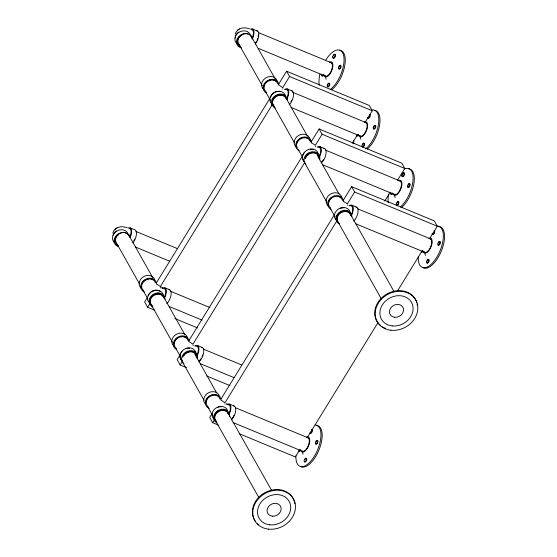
<?xml version="1.0" encoding="UTF-8"?>
<svg xmlns="http://www.w3.org/2000/svg" width="557" height="557" viewBox="0 0 557 557"><rect width="100%" height="100%" fill="white"/><g stroke="black" fill="none" stroke-linecap="round" stroke-linejoin="round"><path stroke-width="0.84" d="M327.781 85.11L327.662 85.583A1.963 0.884 -67.5 0 0 328.4 86.892A1.963 0.884 -67.5 0 0 329.786 84.636L329.835 84.191A1.963 0.884 -67.5 0 0 328.205 84.184M396.709 204.001L396.828 203.528M160.423 287.962L160.52 287.6M193.035 345.66L193.133 345.298M282.796 89.057L282.9 88.702M224.993 404.222L225.098 403.86M315.408 146.756L315.513 146.4M347.373 205.324L347.471 204.962M129.294 236.196L129.704 234.991M251.465 37.904L252.084 36.094M112.813 232.937L113.858 230.716L115.536 228.885M235.193 34.033L236.238 31.819L237.909 29.987M147.361 297.508L144.632 301.943L147.619 307.255L154.846 310.242M156.461 282.712L269.748 98.582M278.396 84.532L286.583 71.219L369.249 105.44L372.243 110.752L364.96 122.582M147.619 307.255L149.896 303.558M160.36 286.549L272.289 104.632M282.754 87.623L289.577 76.532L286.583 71.219M179.89 355.241L177.161 359.676L180.155 364.988L186.574 367.648M188.538 341.19L302.284 156.315M310.924 142.265L319.119 128.952L401.778 163.173L404.772 168.486L397.496 180.315M180.155 364.988L182.431 361.291M192.896 344.282L304.818 162.365M315.283 145.356L322.106 134.265L319.119 128.952M352.226 143.288L357.685 134.411M211.966 413.712L209.69 417.409L212.683 422.721L218.302 425.047M221.066 398.923L334.36 214.786M343.001 200.736L351.648 186.686L434.314 220.906L437.308 226.219L430.025 238.048M212.683 422.721L214.501 419.762M224.972 402.753L336.894 220.837M347.359 203.827L354.642 191.998L351.648 186.686M384.755 201.021L390.213 192.151M299.896 449.548L295.349 456.942L239.169 433.687M307.179 437.711L377.702 323.095M397.266 291.29L422.29 250.622M238.842 29.305C242.065 27.182 246.222 27.697 249.71 28.88M116.469 228.203C119.692 226.079 123.849 226.595 127.33 227.778M237.366 30.377L239.371 28.922M114.993 229.282L116.991 227.82M374.757 125.652L375.042 125.471A1.963 0.884 -67.5 0 1 375.78 126.78A1.963 0.884 -67.5 0 1 374.388 129.036L374.123 129.092A1.963 0.884 -67.5 0 1 373.629 128.549M409.061 184.075L409.346 183.894A1.963 0.884 -67.5 0 1 410.084 185.203A1.963 0.884 -67.5 0 1 408.699 187.458L408.434 187.521A1.963 0.884 -67.5 0 1 407.961 186.149M316.926 440.761L317.212 440.573A1.963 0.884 -67.5 0 1 317.95 441.882A1.963 0.884 -67.5 0 1 316.564 444.138L316.299 444.201A1.963 0.884 -67.5 0 1 315.805 443.657M320.15 147.772L320.56 147.911M284.446 89.336L285.365 89.545M317.058 147.034L317.977 147.236M349.023 205.596L349.935 205.805M162.073 288.234L162.992 288.442M194.685 345.932L195.604 346.141M226.643 404.5L227.562 404.702M252.676 29.041L257.515 31.039M258.371 32.557L332.626 63.303M258.552 48.445L325.629 76.212M289.577 76.532L372.243 110.752M287.391 88.981L292.23 90.979M292.362 92.135L366.624 122.874M290.949 107.355L361.221 136.444M322.106 134.265L404.772 168.486M320.003 146.679L324.842 148.677M325.692 150.195L400.755 181.269M322.684 164.761L394.551 194.504M354.642 191.998L437.308 226.219M351.961 205.241L356.8 207.246M357.657 208.764L431.118 239.169M355.443 223.656L424.914 252.412M130.303 227.938L135.142 229.944A8.244 3.725 -67.5 0 1 132.942 242.838M135.992 231.461L177.516 248.645M135.379 247.016L169.718 261.226M165.011 287.878L169.85 289.884M170.783 291.36L209.912 307.561M169.377 306.587L202.114 320.136M174.912 318.548L197.38 327.85M197.624 345.577L202.463 347.575M203.319 349.093L241.647 364.96M200.311 363.658L233.843 377.542M206.64 375.954L229.916 385.583M229.588 404.138L234.427 406.144M235.277 407.661L308.738 438.074M233.07 422.554L302.542 451.309M162.735 287.878L160.834 286.827M226.351 403.637L227.305 404.138M282.274 87.352L279.677 85.486M314.886 145.05L312.282 143.184M346.844 203.611L344.247 201.745M159.894 286.249L157.297 284.383M192.506 343.947L189.909 342.082M224.471 402.516L221.867 400.65M251.061 36.003L275.381 79.164M284.871 96.013L307.485 136.138M317.26 155.333L339.018 193.947M350.29 213.958L394.022 291.562M238.8 44.052L262.263 85.701M272.61 104.062L294.368 142.676M298.246 149.555L302.709 157.471M265.633 91.856L270.5 100.49M326.757 201.996L303.293 160.353A7.338 6.169 -29.4 0 1 304.421 152.479M330.21 208.123L335.07 216.757M338.036 222.006L381.336 298.858M128.681 234.908L152.576 277.309M162.498 294.911L184.68 334.284M194.88 354.231L216.638 392.845M227.917 412.862L271.642 490.459M139.466 283.84L116.427 242.956A7.338 6.169 -29.4 0 1 119.852 233.383A7.338 6.169 -29.4 0 1 129.391 236.356M143.26 290.754L147.716 298.67M150.237 302.959L172.419 342.332M175.873 348.452L180.329 356.369M180.921 359.251L203.953 400.142M207.831 407.021L212.697 415.654M258.539 497.004L215.656 420.911A7.338 6.169 -29.4 0 1 219.082 411.338A7.338 6.169 -29.4 0 1 228.621 414.311M424.914 253.811L425.437 255.44M394.676 196.029L395.198 197.658M360.372 137.607L360.887 139.236M325.629 77.611L326.151 79.24M302.542 452.709L303.057 454.338M263.879 87.171A7.338 6.169 -29.4 0 1 264.122 85.479M264.31 84.922A7.338 6.169 -29.4 0 1 264.833 83.842M265.954 82.366A7.338 6.169 -29.4 0 1 267.423 81.148M269.128 80.278A7.338 6.169 -29.4 0 1 270.347 79.923M273.376 79.874A7.338 6.169 -29.4 0 1 275.959 81.016M239.921 45.228A7.338 6.169 -29.4 0 1 241.397 34.966A7.338 6.169 -29.4 0 1 251.764 37.451M310.124 149.325A7.338 6.169 -29.4 0 1 311.356 149.262M311.955 149.297A7.338 6.169 -29.4 0 1 313.118 149.527M305.368 158.682A7.338 6.169 -29.4 0 1 313.131 152.945A7.338 6.169 -29.4 0 1 319.279 158.466M307.137 154.212A7.338 6.169 -29.4 0 1 308.153 153.433M297.508 148.246A7.338 6.169 -29.4 0 1 300.933 138.672A7.338 6.169 -29.4 0 1 310.472 141.645M295.99 146.895A8.244 6.928 -29.4 0 1 299.367 135.059A8.244 6.928 -29.4 0 1 310.026 140.385M299.081 150.724A8.244 6.928 -29.4 0 1 299.972 138.338A8.244 6.928 -29.4 0 1 311.586 143.156M318.778 147.299A7.338 3.321 -67.5 0 1 319.551 155.856M323.52 159.539A7.338 3.321 -67.5 0 1 322.858 160.534M322.517 160.987A7.338 3.321 -67.5 0 1 321.438 162.108M323.882 148.454A8.244 3.725 -67.5 0 1 325.984 154.052A8.244 3.725 -67.5 0 1 321.431 162.839M317.922 146.749A8.244 3.725 -67.5 0 1 319.913 156.057M305.111 158.223A7.338 6.169 -29.4 0 1 312.874 152.493A7.338 6.169 -29.4 0 1 319.022 158.007M304.763 162.031A8.244 6.928 -29.4 0 1 306.413 150.501A8.244 6.928 -29.4 0 1 318.061 153.293M305.856 164.406A8.244 6.928 -29.4 0 1 310.228 152.172A8.244 6.928 -29.4 0 1 319.621 159.789M296.651 143.212A7.338 6.169 -29.4 0 1 298.489 140.099M299.951 138.881A7.338 6.169 -29.4 0 1 301.657 138.018M303.488 137.551A7.338 6.169 -29.4 0 1 308.494 138.749M270.625 97.029A7.338 6.169 -29.4 0 1 280.456 91.564M328.372 203.465A7.338 6.169 -29.4 0 1 331.394 197.819M333.622 196.579A7.338 6.169 -29.4 0 1 334.834 196.224M338.99 196.496A7.338 6.169 -29.4 0 1 340.452 197.317M364.466 121.983A8.125 3.676 -67.5 0 1 366.513 130.575A8.125 3.676 -67.5 0 1 358.917 135.922M365.301 122.505A7.338 3.321 -67.5 0 1 365.796 131.348A7.338 3.321 -67.5 0 1 359.314 135.295M373.775 127.247A1.963 0.884 -67.5 0 1 373.956 126.766M374.193 126.328A1.963 0.884 -67.5 0 1 374.464 125.945M369.507 114.289A2.103 0.954 -67.5 0 1 369.771 115.696L369.646 116.204A2.103 0.954 -67.5 0 1 367.578 117.91M369.667 114.387A2.103 0.954 -67.5 0 1 370.175 115.863L370.05 116.371A2.103 0.954 -67.5 0 1 368.838 118.195A2.103 0.954 -67.5 0 1 367.878 117.764M358.548 134.703A1.963 0.884 -67.5 0 1 357.747 135.824L357.462 136.005A1.963 0.884 -67.5 0 1 356.703 135.525M358.144 134.536A1.963 0.884 -67.5 0 1 357.343 135.657L357.058 135.838A1.963 0.884 -67.5 0 1 356.403 135.65M374.332 110.425A22.148 10.012 -67.5 0 1 379.456 125.889A22.148 10.012 -67.5 0 1 367.3 149.06M371.693 110.042A22.148 10.012 -67.5 0 1 378.398 124.517A22.148 10.012 -67.5 0 1 365.545 149.011M353.792 143.741A22.148 10.012 -67.5 0 1 353.723 140.712M363.213 143.803A1.963 0.884 -67.5 0 1 364.577 144.186L364.529 144.632A1.963 0.884 -67.5 0 1 363.282 146.811A1.963 0.884 -67.5 0 1 362.356 146.025M362.704 144.625A1.963 0.884 -67.5 0 1 362.941 144.179M240.819 46.879A7.338 6.169 -29.4 0 1 240.304 36.163M240.826 35.794A7.338 6.169 -29.4 0 1 241.947 35.175M237.178 43.933A8.244 6.928 -29.4 0 1 238.535 32.605A8.244 6.928 -29.4 0 1 250.267 34.631M249.982 35.021A8.244 6.928 -29.4 0 1 252.279 39.171M241.641 47.986A8.244 6.928 -29.4 0 1 237.157 38.795A8.244 6.928 -29.4 0 1 248.338 34.102M251.458 29.66A7.338 3.321 -67.5 0 1 252.23 38.217M258.323 35A7.338 3.321 -67.5 0 1 258.17 36.651M257.738 38.433A7.338 3.321 -67.5 0 1 257.069 40.222M256.199 41.9A7.338 3.321 -67.5 0 1 255.538 42.896M256.561 30.816A8.244 3.725 -67.5 0 1 258.789 35.46A8.244 3.725 -67.5 0 1 255.315 43.94M250.601 29.117A8.244 3.725 -67.5 0 1 252.586 38.426M235.186 38.092A7.318 6.399 -24.1 0 1 238.723 32.069M274.587 106.923A7.338 6.169 -29.4 0 1 276.056 96.653A7.338 6.169 -29.4 0 1 286.423 99.146M277.518 91.633A7.338 6.169 -29.4 0 1 279.349 91.606M280.909 94.377A7.338 6.169 -29.4 0 1 282.065 94.599M282.615 94.781A7.338 6.169 -29.4 0 1 284.077 95.602M266.023 91.724A7.338 6.169 -29.4 0 1 267.492 81.461A7.338 6.169 -29.4 0 1 277.866 83.947M263.844 89.593A8.244 6.928 -29.4 0 1 265.494 78.064A8.244 6.928 -29.4 0 1 277.142 80.862M266.469 93.026A8.244 6.928 -29.4 0 1 267.36 80.64A8.244 6.928 -29.4 0 1 278.973 85.458M286.173 89.6A7.338 3.321 -67.5 0 1 286.939 98.157M291.777 100.163A7.338 3.321 -67.5 0 1 290.914 101.84M291.269 90.756A8.244 3.725 -67.5 0 1 293.428 96.034A8.244 3.725 -67.5 0 1 289.222 104.765M285.309 89.057A8.244 3.725 -67.5 0 1 288.651 91.411A8.244 3.725 -67.5 0 1 286.667 99.64M274.329 106.464A7.338 6.169 -29.4 0 1 275.026 96.765A7.338 6.169 -29.4 0 1 285.463 97.238M272.15 104.333A8.244 6.928 -29.4 0 1 274.42 92.427A8.244 6.928 -29.4 0 1 285.685 96.807M275.353 108.023A8.244 6.928 -29.4 0 1 275.36 95.574A8.244 6.928 -29.4 0 1 287.28 100.197M329.723 61.987A8.125 3.676 -67.5 0 1 331.352 71.554A8.125 3.676 -67.5 0 1 323.784 74.673M329.584 62.704A7.338 3.321 -67.5 0 1 331.436 70.467A7.338 3.321 -67.5 0 1 324.578 75.299M340.299 65.475A1.963 0.884 -67.5 0 1 341.037 66.784A1.963 0.884 -67.5 0 1 339.652 69.033L339.387 69.096A1.963 0.884 -67.5 0 1 338.997 68.852M338.893 68.553A1.963 0.884 -67.5 0 1 338.914 67.724M339.22 66.77A1.963 0.884 -67.5 0 1 339.457 66.332M339.728 65.949A1.963 0.884 -67.5 0 1 340.014 65.656M333.74 55.38A2.103 0.954 -67.5 0 1 335.056 54.412A2.103 0.954 -67.5 0 1 335.439 55.867L335.314 56.375A2.103 0.954 -67.5 0 1 334.103 58.2A2.103 0.954 -67.5 0 1 333.135 57.768M323.164 74.986A1.963 0.884 -67.5 0 1 322.607 75.661L322.322 75.843A1.963 0.884 -67.5 0 1 321.702 74.06M323.805 74.708A1.963 0.884 -67.5 0 1 323.011 75.829L322.726 76.01A1.963 0.884 -67.5 0 1 321.967 75.529M339.596 50.429A22.148 10.012 -67.5 0 1 344.637 66.332A22.148 10.012 -67.5 0 1 332.014 89.51M325.859 59.905A22.148 10.012 -67.5 0 1 343.794 56.375A22.148 10.012 -67.5 0 1 330.809 89.016M319.231 85.11A22.148 10.012 -67.5 0 1 319.92 74.13M398.77 180.405A8.125 3.676 -67.5 0 1 400.824 189.004A8.125 3.676 -67.5 0 1 393.228 194.344M399.613 180.928A7.338 3.321 -67.5 0 1 400.107 189.77A7.338 3.321 -67.5 0 1 393.625 193.718M408.267 185.196A1.963 0.884 -67.5 0 1 408.504 184.75M403.693 172.879A2.103 0.954 -67.5 0 1 404.486 174.285L404.361 174.794A2.103 0.954 -67.5 0 1 403.15 176.625A2.103 0.954 -67.5 0 1 402.182 176.186M402.21 175.302A2.103 0.954 -67.5 0 1 402.335 174.787M402.53 174.278A2.103 0.954 -67.5 0 1 403.08 173.387M392.615 193.571A1.963 0.884 -67.5 0 1 392.058 194.247L391.773 194.428A1.963 0.884 -67.5 0 1 390.986 193.564M392.448 192.966A1.963 0.884 -67.5 0 1 391.655 194.08L391.369 194.261A1.963 0.884 -67.5 0 1 390.749 192.478M408.643 168.848A22.148 10.012 -67.5 0 1 413.767 184.318A22.148 10.012 -67.5 0 1 401.604 207.483M404.486 168.931A22.148 10.012 -67.5 0 1 412.932 181.234A22.148 10.012 -67.5 0 1 400.399 206.981M388.18 202.859A22.148 10.012 -67.5 0 1 388.647 194.073M397.809 201.933A1.963 0.884 -67.5 0 1 398.882 202.616L398.833 203.061A1.963 0.884 -67.5 0 1 397.733 205.129A1.963 0.884 -67.5 0 1 396.688 204.83M397.252 202.609A1.963 0.884 -67.5 0 1 397.524 202.226M429.008 238.187A8.125 3.676 -67.5 0 1 431.062 246.786A8.125 3.676 -67.5 0 1 423.466 252.133M429.851 238.709A7.338 3.321 -67.5 0 1 430.338 247.552A7.338 3.321 -67.5 0 1 423.856 251.499M434.237 230.695A2.103 0.954 -67.5 0 1 434.321 231.9L434.195 232.415A2.103 0.954 -67.5 0 1 432.984 234.239A2.103 0.954 -67.5 0 1 432.016 233.801M438.178 244.76A1.963 0.884 -67.5 0 0 438.672 245.303L438.937 245.24A1.963 0.884 -67.5 0 0 440.322 242.984A1.963 0.884 -67.5 0 0 439.584 241.675L439.299 241.856A1.963 0.884 -67.5 0 0 439.013 242.149M438.505 242.977A1.963 0.884 -67.5 0 1 438.742 242.532M434.216 230.598A2.103 0.954 -67.5 0 1 434.725 232.067L434.599 232.582A2.103 0.954 -67.5 0 1 432.531 234.288M423.09 250.915A1.963 0.884 -67.5 0 1 422.297 252.029L422.011 252.217A1.963 0.884 -67.5 0 1 421.35 252.029M422.686 250.747A1.963 0.884 -67.5 0 1 421.893 251.861L421.607 252.049A1.963 0.884 -67.5 0 1 421.12 252.043M438.881 226.629A22.148 10.012 -67.5 0 1 441.513 250.65A22.148 10.012 -67.5 0 1 422.652 267.423M437.67 226.135A22.148 10.012 -67.5 0 1 436.451 257.78A22.148 10.012 -67.5 0 1 418.272 256.923M428.048 259.715A1.963 0.884 -67.5 0 1 429.12 260.398L429.071 260.843A1.963 0.884 -67.5 0 1 427.685 263.099A1.963 0.884 -67.5 0 1 426.947 261.79M427.254 260.829A1.963 0.884 -67.5 0 1 427.491 260.391M417.13 303.976A22.148 18.618 -29.4 0 1 417.374 305.619M385.416 328.324A22.148 18.618 -29.4 0 1 382.367 326.799M380.354 325.33A22.148 18.618 -29.4 0 1 385.841 294.611A22.148 18.618 -29.4 0 1 416.727 302.388M340.257 208.36A7.338 6.169 -29.4 0 1 343.92 207.865M339.157 223.183A7.338 6.169 -29.4 0 1 340.626 212.92A7.338 6.169 -29.4 0 1 351.001 215.406M336.811 216.325A7.338 6.169 -29.4 0 1 337.521 214.689M346.071 210.727A7.338 6.169 -29.4 0 1 347.185 211.047M330.593 207.984A7.338 6.169 -29.4 0 1 332.069 197.721A7.338 6.169 -29.4 0 1 342.437 200.214M328.414 205.853A8.244 6.928 -29.4 0 1 330.071 194.323A8.244 6.928 -29.4 0 1 341.72 197.122M331.039 209.293A8.244 6.928 -29.4 0 1 331.937 196.906A8.244 6.928 -29.4 0 1 343.551 201.718M350.743 205.867A7.338 3.321 -67.5 0 1 351.516 214.424M355.846 207.016A8.244 3.725 -67.5 0 1 357.998 212.301A8.244 3.725 -67.5 0 1 353.799 221.032M349.887 205.317A8.244 3.725 -67.5 0 1 353.222 207.67A8.244 3.725 -67.5 0 1 351.237 215.907M337.779 221.554A7.338 6.169 -29.4 0 1 341.204 211.98A7.338 6.169 -29.4 0 1 350.743 214.953M336.72 220.593A8.244 6.928 -29.4 0 1 338.377 209.063A8.244 6.928 -29.4 0 1 350.019 211.862M339.345 224.032A8.244 6.928 -29.4 0 1 340.236 211.646A8.244 6.928 -29.4 0 1 351.85 216.457M141.743 284.376A7.338 6.169 -29.4 0 1 143.163 281.731M143.581 281.264A7.338 6.169 -29.4 0 1 146.164 279.426M147.354 278.98A7.338 6.169 -29.4 0 1 148.587 278.716M151.003 278.779A7.338 6.169 -29.4 0 1 152.124 279.099M185.92 348.689A7.338 6.169 -29.4 0 1 189.582 348.202M183.699 355.944A7.338 6.169 -29.4 0 1 191.664 351.892A7.338 6.169 -29.4 0 1 196.9 357.364M176.256 348.32A7.338 6.169 -29.4 0 1 177.732 338.057A7.338 6.169 -29.4 0 1 188.099 340.543M174.076 346.189A8.244 6.928 -29.4 0 1 176.346 334.284A8.244 6.928 -29.4 0 1 187.618 338.663M176.701 349.622A8.244 6.928 -29.4 0 1 177.599 337.236A8.244 6.928 -29.4 0 1 189.213 342.054M196.405 346.196A7.338 3.321 -67.5 0 1 197.178 354.753M202.685 354.969A7.338 3.321 -67.5 0 1 202.017 356.759M201.147 358.436A7.338 3.321 -67.5 0 1 199.058 361.006M201.509 347.352A8.244 3.725 -67.5 0 1 203.611 352.95A8.244 3.725 -67.5 0 1 199.051 361.737M195.549 345.653A8.244 3.725 -67.5 0 1 198.891 348.007A8.244 3.725 -67.5 0 1 196.906 356.243M182.738 357.121A7.338 6.169 -29.4 0 1 190.494 351.39A7.338 6.169 -29.4 0 1 196.642 356.912M182.383 360.929A8.244 6.928 -29.4 0 1 184.04 349.399A8.244 6.928 -29.4 0 1 195.681 352.198M183.949 363.7A8.244 6.928 -29.4 0 1 187.514 351.195A8.244 6.928 -29.4 0 1 197.241 358.687M174.035 343.801A7.338 6.169 -29.4 0 1 174.982 340.473M175.316 339.958A7.338 6.169 -29.4 0 1 177.579 337.786M181.728 336.393A7.338 6.169 -29.4 0 1 186.115 337.653M148.253 295.927A7.338 6.169 -29.4 0 1 158.084 290.462M158.627 290.643A7.338 6.169 -29.4 0 1 160.089 291.464M205.999 402.37A7.338 6.169 -29.4 0 1 206.236 400.678M206.946 399.042A7.338 6.169 -29.4 0 1 207.657 398.032M208.527 397.127A7.338 6.169 -29.4 0 1 209.536 396.347M211.242 395.477A7.338 6.169 -29.4 0 1 212.461 395.122M215.496 395.073A7.338 6.169 -29.4 0 1 216.61 395.393M182.042 360.428A7.338 6.169 -29.4 0 1 182.048 351.376M118.446 245.783A7.338 6.169 -29.4 0 1 118.453 234.692M114.331 242.434A8.244 6.928 -29.4 0 1 116.754 231.106A8.244 6.928 -29.4 0 1 128.103 234.1M118.007 246.521A8.244 6.928 -29.4 0 1 117.151 234.713A8.244 6.928 -29.4 0 1 129.663 236.871M129.085 228.565A7.338 3.321 -67.5 0 1 129.851 237.122M134.69 239.12A7.338 3.321 -67.5 0 1 133.819 240.798M128.221 228.015A8.244 3.725 -67.5 0 1 130.213 237.324M113.036 235.27A7.318 6.399 -24.1 0 1 116.35 230.967M153.307 290.998A7.338 6.169 -29.4 0 1 154.526 290.636M152.207 305.821A7.338 6.169 -29.4 0 1 153.683 295.551A7.338 6.169 -29.4 0 1 164.05 298.044M149.861 302.277A7.338 6.169 -29.4 0 1 149.624 300.655M156.698 293.302A7.338 6.169 -29.4 0 1 159.692 293.497M143.643 290.622A7.338 6.169 -29.4 0 1 145.119 280.359A7.338 6.169 -29.4 0 1 155.487 282.852M140.998 288.094A8.244 6.928 -29.4 0 1 143.428 276.773A8.244 6.928 -29.4 0 1 154.769 279.76M144.674 292.188A8.244 6.928 -29.4 0 1 144.681 279.732A8.244 6.928 -29.4 0 1 156.601 284.355M163.793 288.505A7.338 3.321 -67.5 0 1 164.566 297.062M168.896 289.654A8.244 3.725 -67.5 0 1 171.048 294.932A8.244 3.725 -67.5 0 1 166.849 303.669M162.936 287.955A8.244 3.725 -67.5 0 1 164.921 297.264M151.95 305.361A7.338 6.169 -29.4 0 1 153.426 295.099A7.338 6.169 -29.4 0 1 163.793 297.591M148.51 301.915A8.244 6.928 -29.4 0 1 153.008 290.858A8.244 6.928 -29.4 0 1 163.312 295.704M152.98 306.928A8.244 6.928 -29.4 0 1 152.987 294.472A8.244 6.928 -29.4 0 1 164.907 299.095M306.635 437.085A8.125 3.676 -67.5 0 1 308.682 445.684A8.125 3.676 -67.5 0 1 301.086 451.031M307.471 437.607A7.338 3.321 -67.5 0 1 308.348 445.572A7.338 3.321 -67.5 0 1 302.096 451.128M315.944 442.355A1.963 0.884 -67.5 0 1 316.125 441.875M316.362 441.429A1.963 0.884 -67.5 0 1 316.634 441.047M311.676 429.398A2.103 0.954 -67.5 0 1 311.948 430.798L311.816 431.313A2.103 0.954 -67.5 0 1 309.755 433.019M311.843 429.496A2.103 0.954 -67.5 0 1 312.352 430.965L312.219 431.48A2.103 0.954 -67.5 0 1 310.158 433.186M300.481 450.258A1.963 0.884 -67.5 0 1 299.917 450.926L299.631 451.114A1.963 0.884 -67.5 0 1 298.977 450.926M300.314 449.645A1.963 0.884 -67.5 0 1 299.513 450.759L299.227 450.947A1.963 0.884 -67.5 0 1 298.74 450.94M316.508 425.534A22.148 10.012 -67.5 0 1 319.14 449.548A22.148 10.012 -67.5 0 1 300.279 466.32M315.297 425.033A22.148 10.012 -67.5 0 1 314.071 456.677A22.148 10.012 -67.5 0 1 295.899 455.821M305.675 458.613A1.963 0.884 -67.5 0 1 306.747 459.295L306.698 459.741A1.963 0.884 -67.5 0 1 305.598 461.809A1.963 0.884 -67.5 0 1 304.554 461.516M305.111 459.288A1.963 0.884 -67.5 0 1 305.382 458.905M255.231 521.206A22.148 18.618 -29.4 0 1 266.873 491.699A22.148 18.618 -29.4 0 1 294.897 503.688M258.622 524.75A22.148 18.618 -29.4 0 1 257.369 523.677M217.878 407.258A7.338 6.169 -29.4 0 1 221.54 406.763M214.194 416.914A7.338 6.169 -29.4 0 1 214.438 415.23M216.269 412.11A7.338 6.169 -29.4 0 1 217.216 411.268M223.691 409.625A7.338 6.169 -29.4 0 1 224.812 409.945M208.221 406.889A7.338 6.169 -29.4 0 1 209.69 396.619A7.338 6.169 -29.4 0 1 220.064 399.111M204.781 403.435A8.244 6.928 -29.4 0 1 208.624 392.685A8.244 6.928 -29.4 0 1 219.34 396.02M209.244 408.448A8.244 6.928 -29.4 0 1 209.258 395.999A8.244 6.928 -29.4 0 1 221.171 400.615M228.37 404.765A7.338 3.321 -67.5 0 1 229.136 413.322M233.975 415.327A7.338 3.321 -67.5 0 1 233.105 417.005M232.784 417.513A7.338 3.321 -67.5 0 1 232.102 418.453M233.467 405.921A8.244 3.725 -67.5 0 1 235.625 411.198A8.244 3.725 -67.5 0 1 231.42 419.929M227.507 404.215A8.244 3.725 -67.5 0 1 229.498 413.524M216.527 421.628A7.338 6.169 -29.4 0 1 217.996 411.358A7.338 6.169 -29.4 0 1 228.363 413.851M214.348 419.498A8.244 6.928 -29.4 0 1 215.998 407.968A8.244 6.928 -29.4 0 1 227.646 410.76M216.972 422.93A8.244 6.928 -29.4 0 1 214.431 414.157A8.244 6.928 -29.4 0 1 224.032 409.27A8.244 6.928 -29.4 0 1 229.352 416.622M329.431 84.023L329.382 84.469A1.963 0.884 -67.5 0 1 327.996 86.725A1.963 0.884 -67.5 0 1 327.258 85.416L327.377 84.943A1.963 0.884 -67.5 0 1 328.644 83.16A1.963 0.884 -67.5 0 1 329.431 84.023M332.759 56.71L332.703 57.19A2.103 0.954 -67.5 0 0 333.546 58.116A2.103 0.954 -67.5 0 0 334.91 56.208L335.036 55.7A2.103 0.954 -67.5 0 0 334.242 54.294A2.103 0.954 -67.5 0 0 332.759 56.71M306.343 459.128L306.294 459.574A1.963 0.884 -67.5 0 1 304.909 461.83A1.963 0.884 -67.5 0 1 304.171 460.521L304.289 460.04A1.963 0.884 -67.5 0 1 305.556 458.265A1.963 0.884 -67.5 0 1 306.343 459.128M364.174 144.019L364.125 144.465A1.963 0.884 -67.5 0 1 362.732 146.721A1.963 0.884 -67.5 0 1 361.994 145.412L362.12 144.938A1.963 0.884 -67.5 0 1 363.387 143.156A1.963 0.884 -67.5 0 1 364.174 144.019M398.478 202.449L398.429 202.894A1.963 0.884 -67.5 0 1 397.044 205.15A1.963 0.884 -67.5 0 1 396.306 203.834L396.424 203.361A1.963 0.884 -67.5 0 1 397.691 201.585A1.963 0.884 -67.5 0 1 398.478 202.449M401.806 175.135L401.75 175.608A2.103 0.954 -67.5 0 0 402.593 176.541A2.103 0.954 -67.5 0 0 403.957 174.633L404.083 174.118A2.103 0.954 -67.5 0 0 403.289 172.712A2.103 0.954 -67.5 0 0 401.806 175.135M428.716 260.23L428.667 260.676A1.963 0.884 -67.5 0 1 427.282 262.932A1.963 0.884 -67.5 0 1 426.544 261.623L426.662 261.142A1.963 0.884 -67.5 0 1 427.929 259.367A1.963 0.884 -67.5 0 1 428.716 260.23M339.895 65.308L339.61 65.489A1.963 0.884 -67.5 0 0 338.51 67.557A1.963 0.884 -67.5 0 0 338.983 68.929L339.248 68.873A1.963 0.884 -67.5 0 0 340.633 66.617A1.963 0.884 -67.5 0 0 339.895 65.308M374.638 125.304L374.353 125.485A1.963 0.884 -67.5 0 0 373.246 127.553A1.963 0.884 -67.5 0 0 373.719 128.925L373.984 128.869A1.963 0.884 -67.5 0 0 375.376 126.613A1.963 0.884 -67.5 0 0 374.638 125.304M408.942 183.726L408.657 183.907A1.963 0.884 -67.5 0 0 407.557 185.982A1.963 0.884 -67.5 0 0 408.03 187.354L408.295 187.291A1.963 0.884 -67.5 0 0 409.68 185.035A1.963 0.884 -67.5 0 0 408.942 183.726M439.181 241.508L438.895 241.689A1.963 0.884 -67.5 0 0 437.795 243.764A1.963 0.884 -67.5 0 0 438.268 245.136L438.533 245.073A1.963 0.884 -67.5 0 0 439.919 242.817A1.963 0.884 -67.5 0 0 439.181 241.508M316.808 440.406L316.522 440.594A1.963 0.884 -67.5 0 0 315.422 442.662A1.963 0.884 -67.5 0 0 315.896 444.033L316.16 443.971A1.963 0.884 -67.5 0 0 317.546 441.715A1.963 0.884 -67.5 0 0 316.808 440.406M394.655 317.281A7.338 6.169 -29.4 0 0 403.331 308.279A7.338 6.169 -29.4 0 0 391.494 306.998A7.338 6.169 -29.4 0 0 394.655 317.281M392.191 325.929A17.211 14.468 -29.4 0 0 412.521 304.811A17.211 14.468 -29.4 0 0 384.769 301.817A17.211 14.468 -29.4 0 0 392.191 325.929M390.958 330.252A22.148 18.618 -29.4 0 0 417.116 303.078A22.148 18.618 -29.4 0 0 381.406 299.227A22.148 18.618 -29.4 0 0 390.958 330.252M272.282 516.179A7.338 6.169 -29.4 0 0 280.951 507.176A7.338 6.169 -29.4 0 0 269.115 505.902A7.338 6.169 -29.4 0 0 272.282 516.179M269.811 524.826A17.211 14.468 -29.4 0 0 290.141 503.709A17.211 14.468 -29.4 0 0 262.389 500.715A17.211 14.468 -29.4 0 0 269.811 524.826M268.578 529.15A22.148 18.618 -29.4 0 0 294.744 501.982A22.148 18.618 -29.4 0 0 259.026 498.125A22.148 18.618 -29.4 0 0 268.578 529.15"/></g></svg>
